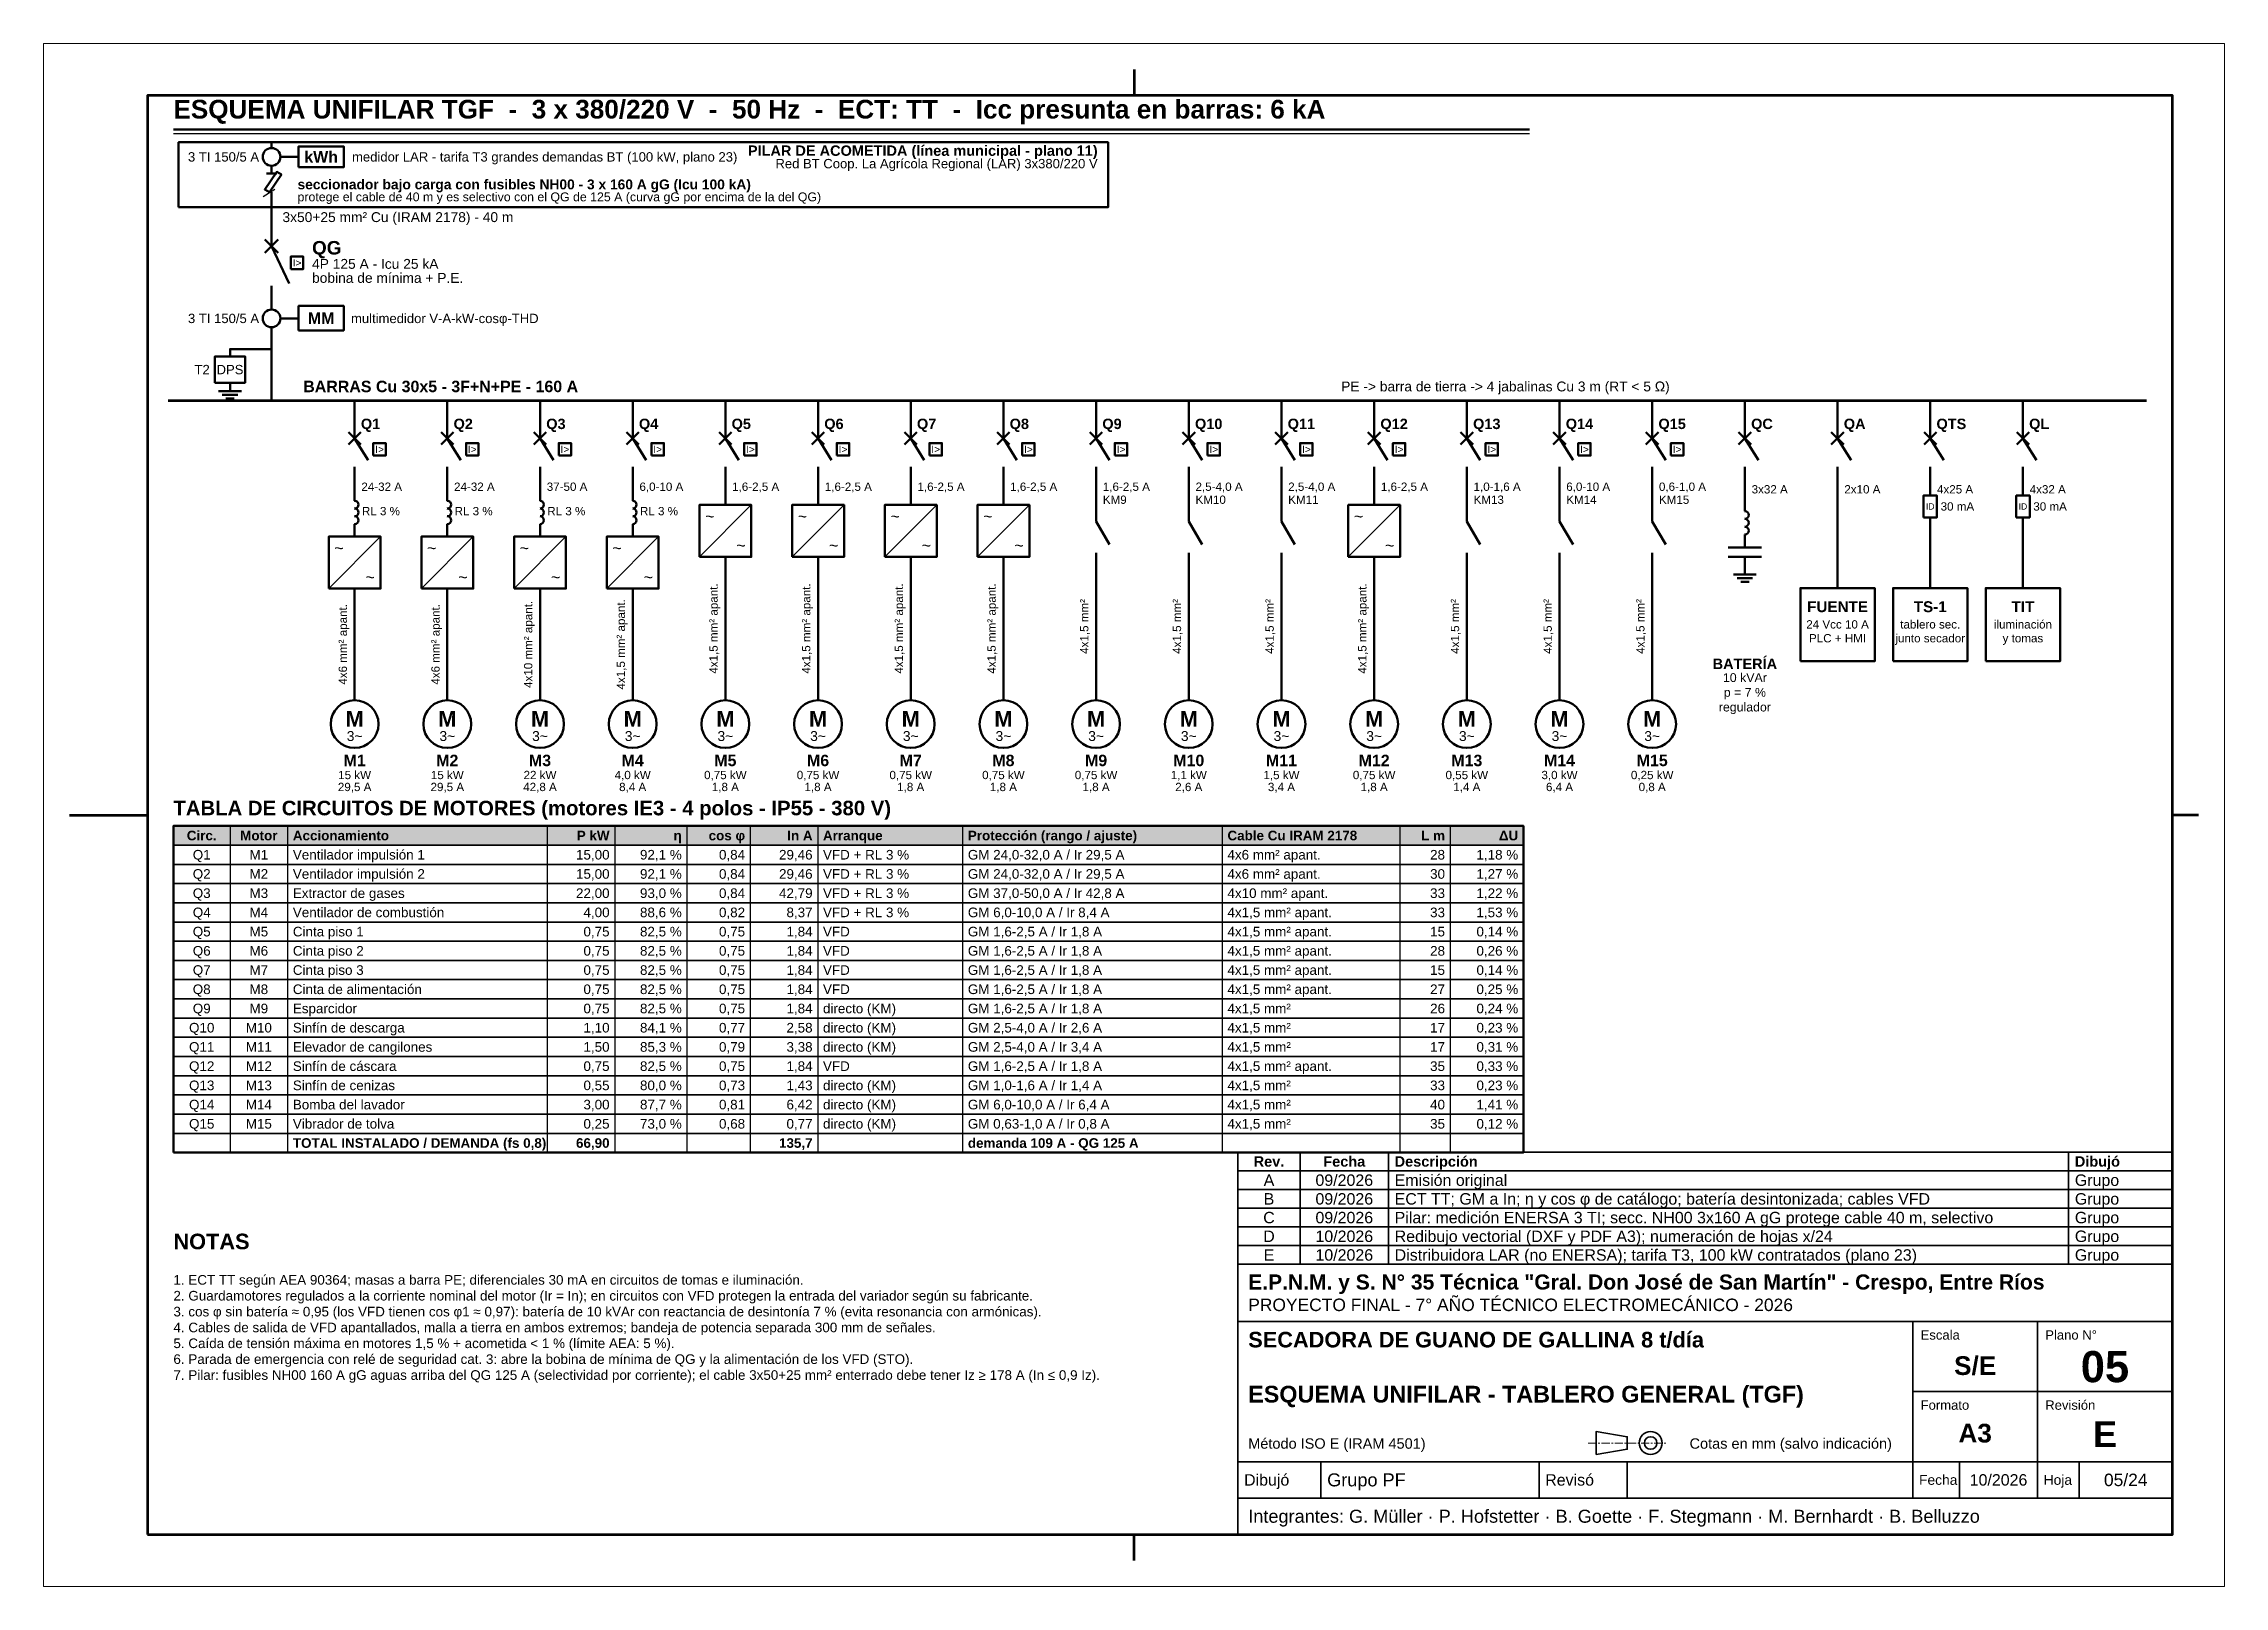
# Model space of a CAD drawing. Header units: millimetres. Extents: x 0 to 420, y 0 to 297.
import ezdxf
from ezdxf.enums import TextEntityAlignment as Align

# ---------------------------------------------------------------- set-up
doc = ezdxf.new("R2010")
doc.units = ezdxf.units.MM
doc.header["$LTSCALE"] = 0.5
doc.linetypes.add('CENTER', pattern=[5.08, 3.175, -0.635, 0.635, -0.635])
for name, color, linetype, lineweight in [('CONTORNO', 7, 'CONTINUOUS', 50), ('EJES', 1, 'CENTER', 18), ('FINO', 7, 'CONTINUOUS', 25), ('HOJA', 8, 'CONTINUOUS', 13), ('RECUADRO', 7, 'CONTINUOUS', 70), ('RELLENO', 9, 'CONTINUOUS', 13), ('ROTULO', 7, 'CONTINUOUS', 35), ('TEXTO', 7, 'CONTINUOUS', 25)]:
    doc.layers.add(name, color=color, linetype=linetype, lineweight=lineweight)
doc.styles.add('NEGRITA', font='arialbd.ttf')
doc.styles.get("Standard").update_dxf_attribs({"font": 'arial.ttf'})

msp = doc.modelspace()

# ---------------------------------------------------------------- hatches: boundary and pattern name
at = {"layer": 'RELLENO', "true_color": 0xe2e8ee}
msp.add_hatch(color=7, dxfattribs=at).paths.add_polyline_path([(25, 142.7), (285, 142.7), (285, 146.4), (25, 146.4)])

# ---------------------------------------------------------------- linework, layer by layer
at = {"layer": 'CONTORNO'}
for p, q in [((25, 280.5), (286.14, 280.5)), ((43.9, 278), (43.9, 276.9)), ((43.9, 273.5), (43.9, 272)), ((45.6, 275.2), (49.1, 275.2)), ((42.9, 272), (44.9, 272)), ((43.9, 268.4), (43.9, 258)), ((42.6, 259.3), (45.2, 256.7)), ((42.6, 256.7), (45.2, 259.3)), ((43.9, 258), (47.3, 250.8)), ((43.9, 250.4), (43.9, 245.8)), ((45.6, 244.1), (49.1, 244.1)), ((43.9, 242.4), (43.9, 228.3)), ((35.9, 231.7), (35.9, 230.1)), ((33.7, 230.1), (38.1, 230.1)), ((34.4, 229.4), (37.4, 229.4)), ((35.1, 228.7), (36.7, 228.7)), ((59.9, 228.3), (59.9, 221)), ((77.75, 228.3), (77.75, 221)), ((95.6, 228.3), (95.6, 221)), ((113.45, 228.3), (113.45, 221)), ((131.3, 228.3), (131.3, 221)), ((149.15, 228.3), (149.15, 221)), ((167, 228.3), (167, 221)), ((184.85, 228.3), (184.85, 221)), ((202.7, 228.3), (202.7, 221)), ((220.55, 228.3), (220.55, 221)), ((238.4, 228.3), (238.4, 221)), ((256.25, 228.3), (256.25, 221)), ((274.1, 228.3), (274.1, 221)), ((291.95, 228.3), (291.95, 221)), ((309.8, 228.3), (309.8, 221)), ((327.65, 228.3), (327.65, 221)), ((345.5, 228.3), (345.5, 221)), ((363.35, 228.3), (363.35, 221)), ((381.2, 228.3), (381.2, 221)), ((58.7, 222.2), (61.1, 219.8)), ((58.7, 219.8), (61.1, 222.2)), ((59.9, 221), (62.5, 216.8)), ((76.55, 222.2), (78.95, 219.8)), ((76.55, 219.8), (78.95, 222.2)), ((77.75, 221), (80.35, 216.8)), ((94.4, 222.2), (96.8, 219.8)), ((94.4, 219.8), (96.8, 222.2)), ((95.6, 221), (98.2, 216.8)), ((112.25, 222.2), (114.65, 219.8)), ((112.25, 219.8), (114.65, 222.2)), ((113.45, 221), (116.05, 216.8)), ((130.1, 222.2), (132.5, 219.8)), ((130.1, 219.8), (132.5, 222.2)), ((131.3, 221), (133.9, 216.8)), ((147.95, 222.2), (150.35, 219.8)), ((147.95, 219.8), (150.35, 222.2)), ((149.15, 221), (151.75, 216.8)), ((165.8, 222.2), (168.2, 219.8)), ((165.8, 219.8), (168.2, 222.2)), ((167, 221), (169.6, 216.8)), ((183.65, 222.2), (186.05, 219.8)), ((183.65, 219.8), (186.05, 222.2)), ((184.85, 221), (187.45, 216.8)), ((201.5, 222.2), (203.9, 219.8)), ((201.5, 219.8), (203.9, 222.2)), ((202.7, 221), (205.3, 216.8)), ((219.35, 222.2), (221.75, 219.8)), ((219.35, 219.8), (221.75, 222.2)), ((220.55, 221), (223.15, 216.8)), ((237.2, 222.2), (239.6, 219.8)), ((237.2, 219.8), (239.6, 222.2)), ((238.4, 221), (241, 216.8)), ((255.05, 222.2), (257.45, 219.8)), ((255.05, 219.8), (257.45, 222.2)), ((256.25, 221), (258.85, 216.8)), ((272.9, 222.2), (275.3, 219.8)), ((272.9, 219.8), (275.3, 222.2)), ((274.1, 221), (276.7, 216.8)), ((290.75, 222.2), (293.15, 219.8)), ((290.75, 219.8), (293.15, 222.2)), ((291.95, 221), (294.55, 216.8)), ((308.6, 222.2), (311, 219.8)), ((308.6, 219.8), (311, 222.2)), ((309.8, 221), (312.4, 216.8)), ((326.45, 222.2), (328.85, 219.8)), ((326.45, 219.8), (328.85, 222.2)), ((327.65, 221), (330.25, 216.8)), ((344.3, 222.2), (346.7, 219.8)), ((344.3, 219.8), (346.7, 222.2)), ((345.5, 221), (348.1, 216.8)), ((362.15, 222.2), (364.55, 219.8)), ((362.15, 219.8), (364.55, 222.2)), ((363.35, 221), (365.95, 216.8)), ((380, 222.2), (382.4, 219.8)), ((380, 219.8), (382.4, 222.2)), ((381.2, 221), (383.8, 216.8)), ((59.9, 215.5), (59.9, 213)), ((77.75, 215.5), (77.75, 213)), ((95.6, 215.5), (95.6, 213)), ((113.45, 215.5), (113.45, 213)), ((131.3, 215.5), (131.3, 213)), ((149.15, 215.5), (149.15, 213)), ((167, 215.5), (167, 213)), ((184.85, 215.5), (184.85, 213)), ((202.7, 215.5), (202.7, 213)), ((220.55, 215.5), (220.55, 213)), ((238.4, 215.5), (238.4, 213)), ((256.25, 215.5), (256.25, 213)), ((274.1, 215.5), (274.1, 213)), ((291.95, 215.5), (291.95, 213)), ((309.8, 215.5), (309.8, 213)), ((327.65, 215.5), (327.65, 207)), ((345.5, 215.5), (345.5, 192.2)), ((363.35, 215.5), (363.35, 210)), ((381.2, 215.5), (381.2, 210)), ((59.9, 213), (59.9, 209)), ((77.75, 213), (77.75, 209)), ((95.6, 213), (95.6, 209)), ((113.45, 213), (113.45, 209)), ((131.3, 213), (131.3, 208.2)), ((149.15, 213), (149.15, 208.2)), ((167, 213), (167, 208.2)), ((184.85, 213), (184.85, 208.2)), ((202.7, 213), (202.7, 205)), ((220.55, 213), (220.55, 205)), ((238.4, 213), (238.4, 205)), ((256.25, 213), (256.25, 208.2)), ((274.1, 213), (274.1, 205)), ((291.95, 213), (291.95, 205)), ((309.8, 213), (309.8, 205)), ((363.35, 205.8), (363.35, 192.2)), ((381.2, 205.8), (381.2, 192.2)), ((59.9, 204.5), (59.9, 202.1)), ((77.75, 204.5), (77.75, 202.1)), ((95.6, 204.5), (95.6, 202.1)), ((113.45, 204.5), (113.45, 202.1)), ((202.7, 205), (205.3, 200.6)), ((220.55, 205), (223.15, 200.6)), ((238.4, 205), (241, 200.6)), ((274.1, 205), (276.7, 200.6)), ((291.95, 205), (294.55, 200.6)), ((309.8, 205), (312.4, 200.6)), ((327.65, 202.5), (327.65, 200)), ((131.3, 198.2), (131.3, 170.6)), ((149.15, 198.2), (149.15, 170.6)), ((167, 198.2), (167, 170.6)), ((184.85, 198.2), (184.85, 170.6)), ((202.7, 199), (202.7, 170.6)), ((220.55, 199), (220.55, 170.6)), ((238.4, 199), (238.4, 170.6)), ((256.25, 198.2), (256.25, 170.6)), ((274.1, 199), (274.1, 170.6)), ((291.95, 199), (291.95, 170.6)), ((309.8, 199), (309.8, 170.6)), ((327.65, 198.2), (327.65, 196.4)), ((325.45, 194.8), (329.85, 194.8)), ((326.15, 194.1), (329.15, 194.1)), ((326.85, 193.4), (328.45, 193.4)), ((327.65, 196.4), (327.65, 194.8)), ((59.9, 192.1), (59.9, 170.6)), ((77.75, 192.1), (77.75, 170.6)), ((95.6, 192.1), (95.6, 170.6)), ((113.45, 192.1), (113.45, 170.6))]:
    msp.add_line(p, q, dxfattribs=at)
at = {"layer": 'CONTORNO', "lineweight": 100}
msp.add_line((24, 228.3), (405, 228.3), dxfattribs=at)
at = {"layer": 'CONTORNO', "lineweight": 50}
for p, q in [((324.45, 200), (330.85, 200)), ((324.45, 198.2), (330.85, 198.2))]:
    msp.add_line(p, q, dxfattribs=at)
at = {"layer": 'CONTORNO'}
for points in [[(26, 265.5), (205, 265.5), (205, 278), (26, 278)], [(49.1, 273.2), (57.8, 273.2), (57.8, 277.2), (49.1, 277.2)], [(43.5, 268.4), (45.8, 271.8), (44.9, 272.3), (42.6, 268.9)], [(47.6, 253.6), (50, 253.6), (50, 256), (47.6, 256)], [(49.1, 241.8), (57.8, 241.8), (57.8, 246.5), (49.1, 246.5)], [(33, 231.7), (38.8, 231.7), (38.8, 236.8), (33, 236.8)], [(63.5, 217.7), (65.9, 217.7), (65.9, 220.1), (63.5, 220.1)], [(81.35, 217.7), (83.75, 217.7), (83.75, 220.1), (81.35, 220.1)], [(99.2, 217.7), (101.6, 217.7), (101.6, 220.1), (99.2, 220.1)], [(117.05, 217.7), (119.45, 217.7), (119.45, 220.1), (117.05, 220.1)], [(134.9, 217.7), (137.3, 217.7), (137.3, 220.1), (134.9, 220.1)], [(152.75, 217.7), (155.15, 217.7), (155.15, 220.1), (152.75, 220.1)], [(170.6, 217.7), (173, 217.7), (173, 220.1), (170.6, 220.1)], [(188.45, 217.7), (190.85, 217.7), (190.85, 220.1), (188.45, 220.1)], [(206.3, 217.7), (208.7, 217.7), (208.7, 220.1), (206.3, 220.1)], [(224.15, 217.7), (226.55, 217.7), (226.55, 220.1), (224.15, 220.1)], [(242, 217.7), (244.4, 217.7), (244.4, 220.1), (242, 220.1)], [(259.85, 217.7), (262.25, 217.7), (262.25, 220.1), (259.85, 220.1)], [(277.7, 217.7), (280.1, 217.7), (280.1, 220.1), (277.7, 220.1)], [(295.55, 217.7), (297.95, 217.7), (297.95, 220.1), (295.55, 220.1)], [(313.4, 217.7), (315.8, 217.7), (315.8, 220.1), (313.4, 220.1)], [(362.05, 205.8), (364.65, 205.8), (364.65, 210), (362.05, 210)], [(379.9, 205.8), (382.5, 205.8), (382.5, 210), (379.9, 210)], [(126.3, 198.2), (136.3, 198.2), (136.3, 208.2), (126.3, 208.2)], [(144.15, 198.2), (154.15, 198.2), (154.15, 208.2), (144.15, 208.2)], [(162, 198.2), (172, 198.2), (172, 208.2), (162, 208.2)], [(179.85, 198.2), (189.85, 198.2), (189.85, 208.2), (179.85, 208.2)], [(251.25, 198.2), (261.25, 198.2), (261.25, 208.2), (251.25, 208.2)], [(54.9, 192.1), (64.9, 192.1), (64.9, 202.1), (54.9, 202.1)], [(72.75, 192.1), (82.75, 192.1), (82.75, 202.1), (72.75, 202.1)], [(90.6, 192.1), (100.6, 192.1), (100.6, 202.1), (90.6, 202.1)], [(108.45, 192.1), (118.45, 192.1), (118.45, 202.1), (108.45, 202.1)], [(338.35, 178.1), (352.65, 178.1), (352.65, 192.2), (338.35, 192.2)], [(356.2, 178.1), (370.5, 178.1), (370.5, 192.2), (356.2, 192.2)], [(374.05, 178.1), (388.35, 178.1), (388.35, 192.2), (374.05, 192.2)], [(25, 83.5), (285, 83.5), (285, 146.4), (25, 146.4)]]:
    msp.add_lwpolyline(points, close=True, dxfattribs=at)
msp.add_lwpolyline([(43.9, 238.2), (35.9, 238.2), (35.9, 236.8)], dxfattribs=at)
for centre, radius in [((43.9, 275.2), 1.7), ((43.9, 244.1), 1.7), ((59.9, 166), 4.6), ((77.75, 166), 4.6), ((95.6, 166), 4.6), ((113.45, 166), 4.6), ((131.3, 166), 4.6), ((149.15, 166), 4.6), ((167, 166), 4.6), ((184.85, 166), 4.6), ((202.7, 166), 4.6), ((220.55, 166), 4.6), ((238.4, 166), 4.6), ((256.25, 166), 4.6), ((274.1, 166), 4.6), ((291.95, 166), 4.6), ((309.8, 166), 4.6)]:
    msp.add_circle(centre, radius, dxfattribs=at)
for centre in [(59.9, 208.25), (59.9, 206.75), (59.9, 205.25), (77.75, 208.25), (77.75, 206.75), (77.75, 205.25), (95.6, 208.25), (95.6, 206.75), (95.6, 205.25), (113.45, 208.25), (113.45, 206.75), (113.45, 205.25), (327.65, 206.25), (327.65, 204.75), (327.65, 203.25)]:
    msp.add_arc(centre, 0.75, -90, 90, dxfattribs=at)
at = {"layer": 'EJES'}
msp.add_line((297.5, 27.6), (312.5, 27.6), dxfattribs=at)
at = {"layer": 'FINO'}
for p, q in [((25, 279.7), (286.14, 279.7)), ((42.3, 267.6), (44.5, 269)), ((126.3, 198.2), (136.3, 208.2)), ((144.15, 198.2), (154.15, 208.2)), ((162, 198.2), (172, 208.2)), ((179.85, 198.2), (189.85, 208.2)), ((251.25, 198.2), (261.25, 208.2)), ((54.9, 192.1), (64.9, 202.1)), ((72.75, 192.1), (82.75, 202.1)), ((90.6, 192.1), (100.6, 202.1)), ((108.45, 192.1), (118.45, 202.1)), ((35.9, 146.4), (35.9, 83.5)), ((47, 146.4), (47, 83.5)), ((97, 146.4), (97, 83.5)), ((110, 146.4), (110, 83.5)), ((123.9, 146.4), (123.9, 83.5)), ((136.1, 146.4), (136.1, 83.5)), ((149.1, 146.4), (149.1, 83.5)), ((177, 146.4), (177, 83.5)), ((227, 146.4), (227, 83.5)), ((261.2, 146.4), (261.2, 83.5)), ((270.9, 146.4), (270.9, 83.5))]:
    msp.add_line(p, q, dxfattribs=at)
for points in [[(25, 142.7), (285, 142.7), (285, 146.4), (25, 146.4)], [(25, 139), (285, 139), (285, 142.7), (25, 142.7)], [(25, 135.3), (285, 135.3), (285, 139), (25, 139)], [(25, 131.6), (285, 131.6), (285, 135.3), (25, 135.3)], [(25, 127.9), (285, 127.9), (285, 131.6), (25, 131.6)], [(25, 124.2), (285, 124.2), (285, 127.9), (25, 127.9)], [(25, 120.5), (285, 120.5), (285, 124.2), (25, 124.2)], [(25, 116.8), (285, 116.8), (285, 120.5), (25, 120.5)], [(25, 113.1), (285, 113.1), (285, 116.8), (25, 116.8)], [(25, 109.4), (285, 109.4), (285, 113.1), (25, 113.1)], [(25, 105.7), (285, 105.7), (285, 109.4), (25, 109.4)], [(25, 102), (285, 102), (285, 105.7), (25, 105.7)], [(25, 98.3), (285, 98.3), (285, 102), (25, 102)], [(25, 94.6), (285, 94.6), (285, 98.3), (25, 98.3)], [(25, 90.9), (285, 90.9), (285, 94.6), (25, 94.6)], [(25, 87.2), (285, 87.2), (285, 90.9), (25, 90.9)], [(25, 83.5), (285, 83.5), (285, 87.2), (25, 87.2)]]:
    msp.add_lwpolyline(points, close=True, dxfattribs=at)
at = {"layer": 'HOJA'}
msp.add_lwpolyline([(0, 0), (420, 0), (420, 297), (0, 297)], close=True, dxfattribs=at)
at = {"layer": 'RECUADRO'}
for p, q in [((210, 292), (210, 287)), ((5, 148.5), (20, 148.5)), ((415, 148.5), (410, 148.5)), ((210, 5), (210, 10))]:
    msp.add_line(p, q, dxfattribs=at)
msp.add_lwpolyline([(20, 10), (410, 10), (410, 287), (20, 287)], close=True, dxfattribs=at)
at = {"layer": 'ROTULO'}
for p, q in [((242, 80), (242, 83.6)), ((242, 76.4), (242, 80)), ((259, 80), (259, 83.6)), ((259, 76.4), (259, 80)), ((390, 80), (390, 83.6)), ((390, 76.4), (390, 80)), ((242, 72.8), (242, 76.4)), ((259, 72.8), (259, 76.4)), ((390, 72.8), (390, 76.4)), ((242, 69.2), (242, 72.8)), ((259, 69.2), (259, 72.8)), ((390, 69.2), (390, 72.8)), ((242, 65.6), (242, 69.2)), ((259, 65.6), (259, 69.2)), ((390, 65.6), (390, 69.2)), ((242, 62), (242, 65.6)), ((259, 62), (259, 65.6)), ((390, 62), (390, 65.6)), ((230, 62), (410, 62)), ((230, 10), (230, 62)), ((230, 51), (410, 51)), ((360, 24), (360, 51)), ((384, 24), (384, 51)), ((360, 37.5), (410, 37.5)), ((230, 24), (410, 24)), ((246, 17), (246, 24)), ((288, 17), (288, 24)), ((305, 17), (305, 24)), ((360, 17), (360, 24)), ((369, 17), (369, 24)), ((384, 17), (384, 24)), ((392, 17), (392, 24)), ((230, 17), (410, 17))]:
    msp.add_line(p, q, dxfattribs=at)
for points in [[(230, 80), (410, 80), (410, 83.6), (230, 83.6)], [(230, 76.4), (410, 76.4), (410, 80), (230, 80)], [(230, 72.8), (410, 72.8), (410, 76.4), (230, 76.4)], [(230, 69.2), (410, 69.2), (410, 72.8), (230, 72.8)], [(230, 65.6), (410, 65.6), (410, 69.2), (230, 69.2)], [(230, 62), (410, 62), (410, 65.6), (230, 65.6)], [(299, 25.4), (305, 26.4), (305, 28.8), (299, 29.8)]]:
    msp.add_lwpolyline(points, close=True, dxfattribs=at)
for radius in [2.2, 1.2]:
    msp.add_circle((309.5, 27.6), radius, dxfattribs=at)

# ---------------------------------------------------------------- texts
at = {"layer": 'ROTULO', "style": 'NEGRITA'}
for s, height, p in [('Rev.', 2, (236, 81.8)), ('Fecha', 2, (250.5, 81.8)), ('S/E', 3.6, (372, 42.5)), ('05', 6, (397, 42.3)), ('A3', 3.6, (372, 29.5)), ('E', 5, (397, 29.3))]:
    msp.add_text(s, height=height, dxfattribs=at).set_placement(p, align=Align.MIDDLE_CENTER)
for s, height, p in [('Descripción', 2, (260.2, 81.8)), ('Dibujó', 2, (391.2, 81.8)), ('E.P.N.M. y S. N° 35 Técnica "Gral. Don José de San Martín" - Crespo, Entre Ríos', 2.9, (232, 58.6)), ('SECADORA DE GUANO DE GALLINA 8 t/día', 3, (232, 47.5)), ('ESQUEMA UNIFILAR - TABLERO GENERAL (TGF)         ', 3.2143, (232, 37))]:
    msp.add_text(s, height=height, dxfattribs=at).set_placement(p, align=Align.MIDDLE_LEFT)
at = {"layer": 'ROTULO'}
for s, height, p in [('A', 2.2, (236, 78.2)), ('B', 2.2, (236, 74.6)), ('09/2026', 2.2, (250.5, 78.2)), ('09/2026', 2.2, (250.5, 74.6)), ('C', 2.2, (236, 71)), ('09/2026', 2.2, (250.5, 71)), ('D', 2.2, (236, 67.4)), ('10/2026', 2.2, (250.5, 67.4)), ('E', 2.2, (236, 63.8)), ('10/2026', 2.2, (250.5, 63.8)), ('10/2026', 2.2, (376.5, 20.5)), ('05/24', 2.4, (401, 20.5))]:
    msp.add_text(s, height=height, dxfattribs=at).set_placement(p, align=Align.MIDDLE_CENTER)
for s, height, p in [('Emisión original', 2.2, (260.2, 78.2)), ('ECT TT; GM a In; η y cos φ de catálogo; batería desintonizada; cables VFD', 2.2, (260.2, 74.6)), ('Grupo', 2.2, (391.2, 78.2)), ('Grupo', 2.2, (391.2, 74.6)), ('Pilar: medición ENERSA 3 TI; secc. NH00 3x160 A gG protege cable 40 m, selectivo', 2.2, (260.2, 71)), ('Grupo', 2.2, (391.2, 71)), ('Redibujo vectorial (DXF y PDF A3); numeración de hojas x/24', 2.2, (260.2, 67.4)), ('Grupo', 2.2, (391.2, 67.4)), ('Distribuidora LAR (no ENERSA); tarifa T3, 100 kW contratados (plano 23)', 2.2, (260.2, 63.8)), ('Grupo', 2.2, (391.2, 63.8)), ('PROYECTO FINAL - 7° AÑO TÉCNICO ELECTROMECÁNICO - 2026', 2.4, (232, 54.2)), ('Método ISO E (IRAM 4501)', 2, (232, 27.5)), ('Cotas en mm (salvo indicación)', 2, (317, 27.5)), ('Dibujó', 2.2, (231.2, 20.5)), ('Grupo PF', 2.5, (247.2, 20.5)), ('Revisó', 2.2, (289.2, 20.5)), ('Fecha', 1.9, (361.2, 20.5)), ('Hoja', 1.9, (385.2, 20.5)), ('Integrantes: G. Müller · P. Hofstetter · B. Goette · F. Stegmann · M. Bernhardt · B. Belluzzo', 2.5, (232, 13.5))]:
    msp.add_text(s, height=height, dxfattribs=at).set_placement(p, align=Align.MIDDLE_LEFT)
for s, p in [('Escala', (361.5, 49.3)), ('Plano N°', (385.5, 49.3)), ('Formato', (361.5, 35.8)), ('Revisión', (385.5, 35.8))]:
    msp.add_text(s, height=1.8, dxfattribs=at).set_placement(p, align=Align.TOP_LEFT)
at = {"layer": 'TEXTO', "style": 'NEGRITA'}
for s, height, p in [('ESQUEMA UNIFILAR TGF  -  3 x 380/220 V  -  50 Hz  -  ECT: TT  -  Icc presunta en barras: 6 kA', 3.6, (25, 281.5)), ('TABLA DE CIRCUITOS DE MOTORES (motores IE3 - 4 polos - IP55 - 380 V)', 2.8, (25, 147.6)), ('NOTAS', 3, (25, 64))]:
    msp.add_text(s, height=height, dxfattribs=at).set_placement(p, align=Align.BOTTOM_LEFT)
for s, height, p in [('PILAR DE ACOMETIDA (línea municipal - plano 11)', 2, (203, 276.4)), ('P kW', 1.85, (109, 144.55)), ('η', 1.85, (122.9, 144.55)), ('cos φ', 1.85, (135.1, 144.55)), ('In A', 1.85, (148.1, 144.55)), ('L m', 1.85, (269.9, 144.55)), ('ΔU', 1.85, (284, 144.55)), ('66,90', 1.85, (109, 85.35)), ('135,7', 1.85, (148.1, 85.35))]:
    msp.add_text(s, height=height, dxfattribs=at).set_placement(p, align=Align.MIDDLE_RIGHT)
at = {"layer": 'TEXTO'}
for s, height, p in [('3 TI 150/5 A', 1.8, (41.5, 275.2)), ('Red BT Coop. La Agrícola Regional (LAR) 3x380/220 V', 1.8, (203, 273.9)), ('3 TI 150/5 A', 1.8, (41.5, 244.1)), ('T2', 1.8, (32, 234.25)), ('15,00', 1.85, (109, 140.85)), ('92,1 %', 1.85, (122.9, 140.85)), ('0,84', 1.85, (135.1, 140.85)), ('29,46', 1.85, (148.1, 140.85)), ('28', 1.85, (269.9, 140.85)), ('1,18 %', 1.85, (284, 140.85)), ('22,00', 1.85, (109, 133.45)), ('15,00', 1.85, (109, 137.15)), ('92,1 %', 1.85, (122.9, 137.15)), ('93,0 %', 1.85, (122.9, 133.45)), ('0,84', 1.85, (135.1, 137.15)), ('0,84', 1.85, (135.1, 133.45)), ('42,79', 1.85, (148.1, 133.45)), ('29,46', 1.85, (148.1, 137.15)), ('30', 1.85, (269.9, 137.15)), ('33', 1.85, (269.9, 133.45)), ('1,27 %', 1.85, (284, 137.15)), ('1,22 %', 1.85, (284, 133.45)), ('4,00', 1.85, (109, 129.75)), ('88,6 %', 1.85, (122.9, 129.75)), ('0,82', 1.85, (135.1, 129.75)), ('8,37', 1.85, (148.1, 129.75)), ('33', 1.85, (269.9, 129.75)), ('1,53 %', 1.85, (284, 129.75)), ('0,75', 1.85, (109, 126.05)), ('82,5 %', 1.85, (122.9, 126.05)), ('0,75', 1.85, (135.1, 126.05)), ('1,84', 1.85, (148.1, 126.05)), ('15', 1.85, (269.9, 126.05)), ('0,14 %', 1.85, (284, 126.05)), ('0,75', 1.85, (109, 122.35)), ('82,5 %', 1.85, (122.9, 122.35)), ('0,75', 1.85, (135.1, 122.35)), ('1,84', 1.85, (148.1, 122.35)), ('28', 1.85, (269.9, 122.35)), ('0,26 %', 1.85, (284, 122.35)), ('0,75', 1.85, (109, 118.65)), ('82,5 %', 1.85, (122.9, 118.65)), ('0,75', 1.85, (135.1, 118.65)), ('1,84', 1.85, (148.1, 118.65)), ('15', 1.85, (269.9, 118.65)), ('0,14 %', 1.85, (284, 118.65)), ('0,75', 1.85, (109, 114.95)), ('82,5 %', 1.85, (122.9, 114.95)), ('0,75', 1.85, (135.1, 114.95)), ('1,84', 1.85, (148.1, 114.95)), ('27', 1.85, (269.9, 114.95)), ('0,25 %', 1.85, (284, 114.95)), ('0,75', 1.85, (109, 111.25)), ('82,5 %', 1.85, (122.9, 111.25)), ('0,75', 1.85, (135.1, 111.25)), ('1,84', 1.85, (148.1, 111.25)), ('26', 1.85, (269.9, 111.25)), ('0,24 %', 1.85, (284, 111.25)), ('1,10', 1.85, (109, 107.55)), ('84,1 %', 1.85, (122.9, 107.55)), ('0,77', 1.85, (135.1, 107.55)), ('2,58', 1.85, (148.1, 107.55)), ('17', 1.85, (269.9, 107.55)), ('0,23 %', 1.85, (284, 107.55)), ('0,75', 1.85, (109, 100.15)), ('1,50', 1.85, (109, 103.85)), ('85,3 %', 1.85, (122.9, 103.85)), ('82,5 %', 1.85, (122.9, 100.15)), ('0,79', 1.85, (135.1, 103.85)), ('0,75', 1.85, (135.1, 100.15)), ('3,38', 1.85, (148.1, 103.85)), ('1,84', 1.85, (148.1, 100.15)), ('35', 1.85, (269.9, 100.15)), ('17', 1.85, (269.9, 103.85)), ('0,31 %', 1.85, (284, 103.85)), ('0,33 %', 1.85, (284, 100.15)), ('0,55', 1.85, (109, 96.45)), ('80,0 %', 1.85, (122.9, 96.45)), ('0,73', 1.85, (135.1, 96.45)), ('1,43', 1.85, (148.1, 96.45)), ('33', 1.85, (269.9, 96.45)), ('0,23 %', 1.85, (284, 96.45)), ('3,00', 1.85, (109, 92.75)), ('87,7 %', 1.85, (122.9, 92.75)), ('0,81', 1.85, (135.1, 92.75)), ('6,42', 1.85, (148.1, 92.75)), ('40', 1.85, (269.9, 92.75)), ('1,41 %', 1.85, (284, 92.75)), ('0,25', 1.85, (109, 89.05)), ('73,0 %', 1.85, (122.9, 89.05)), ('0,68', 1.85, (135.1, 89.05)), ('0,77', 1.85, (148.1, 89.05)), ('35', 1.85, (269.9, 89.05)), ('0,12 %', 1.85, (284, 89.05))]:
    msp.add_text(s, height=height, dxfattribs=at).set_placement(p, align=Align.MIDDLE_RIGHT)
at = {"layer": 'TEXTO', "style": 'NEGRITA'}
for s, height, p in [('kWh', 2.2, (53.45, 275.2)), ('MM', 2.2, (53.45, 244.15)), ('FUENTE', 2.1, (345.5, 188.6)), ('TS-1', 2.1, (363.35, 188.6)), ('TIT', 2.1, (381.2, 188.6)), ('BATERÍA', 2, (327.65, 177.6)), ('M', 3, (59.9, 167)), ('M', 3, (77.75, 167)), ('M', 3, (95.6, 167)), ('M', 3, (113.45, 167)), ('M', 3, (131.3, 167)), ('M', 3, (149.15, 167)), ('M', 3, (167, 167)), ('M', 3, (184.85, 167)), ('M', 3, (202.7, 167)), ('M', 3, (220.55, 167)), ('M', 3, (238.4, 167)), ('M', 3, (256.25, 167)), ('M', 3, (274.1, 167)), ('M', 3, (291.95, 167)), ('M', 3, (309.8, 167)), ('M1', 2.2, (59.9, 159)), ('M2', 2.2, (77.75, 159)), ('M3', 2.2, (95.6, 159)), ('M4', 2.2, (113.45, 159)), ('M5', 2.2, (131.3, 159)), ('M6', 2.2, (149.15, 159)), ('M7', 2.2, (167, 159)), ('M8', 2.2, (184.85, 159)), ('M9', 2.2, (202.7, 159)), ('M10', 2.2, (220.55, 159)), ('M11', 2.2, (238.4, 159)), ('M12', 2.2, (256.25, 159)), ('M13', 2.2, (274.1, 159)), ('M14', 2.2, (291.95, 159)), ('M15', 2.2, (309.8, 159)), ('Circ.', 1.85, (30.45, 144.55)), ('Motor', 1.85, (41.45, 144.55))]:
    msp.add_text(s, height=height, dxfattribs=at).set_placement(p, align=Align.MIDDLE_CENTER)
at = {"layer": 'TEXTO'}
for s, height, p in [('medidor LAR - tarifa T3 grandes demandas BT (100 kW, plano 23)', 1.8, (59.4, 275.2)), ('3x50+25 mm² Cu (IRAM 2178) - 40 m', 1.9, (46, 263.6)), ('protege el cable de 40 m y es selectivo con el QG de 125 A (curva gG por encima de la del QG)', 1.7, (48.9, 267.5)), ('4P 125 A - Icu 25 kA', 1.9, (51.7, 254.6)), ('bobina de mínima + P.E.', 1.9, (51.7, 251.9)), ('multimedidor V-A-kW-cosφ-THD', 1.8, (59.2, 244.1)), ('PE -> barra de tierra -> 4 jabalinas Cu 3 m (RT < 5 Ω)', 1.9, (249.9, 231)), ('24-32 A', 1.6, (61.2, 211.7)), ('24-32 A', 1.6, (79.05, 211.7)), ('37-50 A', 1.6, (96.9, 211.7)), ('6,0-10 A', 1.6, (114.75, 211.7)), ('1,6-2,5 A', 1.6, (132.6, 211.7)), ('1,6-2,5 A', 1.6, (150.45, 211.7)), ('1,6-2,5 A', 1.6, (168.3, 211.7)), ('1,6-2,5 A', 1.6, (186.15, 211.7)), ('1,6-2,5 A', 1.6, (204, 211.7)), ('KM9', 1.6, (204, 209.2)), ('2,5-4,0 A', 1.6, (221.85, 211.7)), ('KM10', 1.6, (221.85, 209.2)), ('2,5-4,0 A', 1.6, (239.7, 211.7)), ('1,6-2,5 A', 1.6, (257.55, 211.7)), ('1,0-1,6 A', 1.6, (275.4, 211.7)), ('KM13', 1.6, (275.4, 209.2)), ('6,0-10 A', 1.6, (293.25, 211.7)), ('0,6-1,0 A', 1.6, (311.1, 211.7)), ('3x32 A', 1.6, (328.95, 211.2)), ('2x10 A', 1.6, (346.8, 211.2)), ('4x25 A', 1.6, (364.65, 211.2)), ('4x32 A', 1.6, (382.5, 211.2)), ('RL 3 %', 1.6, (61.3, 207)), ('RL 3 %', 1.6, (79.15, 207)), ('RL 3 %', 1.6, (97, 207)), ('RL 3 %', 1.6, (114.85, 207)), ('KM11', 1.6, (239.7, 209.2)), ('KM14', 1.6, (293.25, 209.2)), ('KM15', 1.6, (311.1, 209.2)), ('30 mA', 1.6, (365.35, 207.9)), ('30 mA', 1.6, (383.2, 207.9)), ('Ventilador impulsión 1', 1.85, (48, 140.85)), ('VFD + RL 3 %', 1.85, (150.1, 140.85)), ('GM 24,0-32,0 A / Ir 29,5 A', 1.85, (178, 140.85)), ('4x6 mm² apant.', 1.85, (228, 140.85)), ('Ventilador impulsión 2', 1.85, (48, 137.15)), ('Extractor de gases', 1.85, (48, 133.45)), ('VFD + RL 3 %', 1.85, (150.1, 137.15)), ('VFD + RL 3 %', 1.85, (150.1, 133.45)), ('GM 24,0-32,0 A / Ir 29,5 A', 1.85, (178, 137.15)), ('GM 37,0-50,0 A / Ir 42,8 A', 1.85, (178, 133.45)), ('4x6 mm² apant.', 1.85, (228, 137.15)), ('4x10 mm² apant.', 1.85, (228, 133.45)), ('Ventilador de combustión', 1.85, (48, 129.75)), ('VFD + RL 3 %', 1.85, (150.1, 129.75)), ('GM 6,0-10,0 A / Ir 8,4 A', 1.85, (178, 129.75)), ('4x1,5 mm² apant.', 1.85, (228, 129.75)), ('Cinta piso 1', 1.85, (48, 126.05)), ('VFD', 1.85, (150.1, 126.05)), ('GM 1,6-2,5 A / Ir 1,8 A', 1.85, (178, 126.05)), ('4x1,5 mm² apant.', 1.85, (228, 126.05)), ('Cinta piso 2', 1.85, (48, 122.35)), ('VFD', 1.85, (150.1, 122.35)), ('GM 1,6-2,5 A / Ir 1,8 A', 1.85, (178, 122.35)), ('4x1,5 mm² apant.', 1.85, (228, 122.35)), ('Cinta piso 3', 1.85, (48, 118.65)), ('VFD', 1.85, (150.1, 118.65)), ('GM 1,6-2,5 A / Ir 1,8 A', 1.85, (178, 118.65)), ('4x1,5 mm² apant.', 1.85, (228, 118.65)), ('Cinta de alimentación', 1.85, (48, 114.95)), ('VFD', 1.85, (150.1, 114.95)), ('GM 1,6-2,5 A / Ir 1,8 A', 1.85, (178, 114.95)), ('4x1,5 mm² apant.', 1.85, (228, 114.95)), ('Esparcidor', 1.85, (48, 111.25)), ('directo (KM)', 1.85, (150.1, 111.25)), ('GM 1,6-2,5 A / Ir 1,8 A', 1.85, (178, 111.25)), ('4x1,5 mm²', 1.85, (228, 111.25)), ('Sinfín de descarga', 1.85, (48, 107.55)), ('directo (KM)', 1.85, (150.1, 107.55)), ('GM 2,5-4,0 A / Ir 2,6 A', 1.85, (178, 107.55)), ('4x1,5 mm²', 1.85, (228, 107.55)), ('Sinfín de cáscara', 1.85, (48, 100.15)), ('Elevador de cangilones', 1.85, (48, 103.85)), ('VFD', 1.85, (150.1, 100.15)), ('directo (KM)', 1.85, (150.1, 103.85)), ('GM 2,5-4,0 A / Ir 3,4 A', 1.85, (178, 103.85)), ('GM 1,6-2,5 A / Ir 1,8 A', 1.85, (178, 100.15)), ('4x1,5 mm²', 1.85, (228, 103.85)), ('4x1,5 mm² apant.', 1.85, (228, 100.15)), ('Sinfín de cenizas', 1.85, (48, 96.45)), ('directo (KM)', 1.85, (150.1, 96.45)), ('GM 1,0-1,6 A / Ir 1,4 A', 1.85, (178, 96.45)), ('4x1,5 mm²', 1.85, (228, 96.45)), ('Bomba del lavador', 1.85, (48, 92.75)), ('directo (KM)', 1.85, (150.1, 92.75)), ('GM 6,0-10,0 A / Ir 6,4 A', 1.85, (178, 92.75)), ('4x1,5 mm²', 1.85, (228, 92.75)), ('Vibrador de tolva', 1.85, (48, 89.05)), ('directo (KM)', 1.85, (150.1, 89.05)), ('GM 0,63-1,0 A / Ir 0,8 A', 1.85, (178, 89.05)), ('4x1,5 mm²', 1.85, (228, 89.05))]:
    msp.add_text(s, height=height, dxfattribs=at).set_placement(p, align=Align.MIDDLE_LEFT)
at = {"layer": 'TEXTO', "style": 'NEGRITA'}
for s, height, p in [('seccionador bajo carga con fusibles NH00 - 3 x 160 A gG (Icu 100 kA)', 1.9, (48.9, 269.9)), ('QG', 2.6, (51.7, 257.7)), ('BARRAS Cu 30x5 - 3F+N+PE - 160 A', 2.2, (50, 231)), ('Q1', 2, (61.1, 223.8)), ('Q2', 2, (78.95, 223.8)), ('Q3', 2, (96.8, 223.8)), ('Q4', 2, (114.65, 223.8)), ('Q5', 2, (132.5, 223.8)), ('Q6', 2, (150.35, 223.8)), ('Q7', 2, (168.2, 223.8)), ('Q8', 2, (186.05, 223.8)), ('Q9', 2, (203.9, 223.8)), ('Q10', 2, (221.75, 223.8)), ('Q11', 2, (239.6, 223.8)), ('Q12', 2, (257.45, 223.8)), ('Q13', 2, (275.3, 223.8)), ('Q14', 2, (293.15, 223.8)), ('Q15', 2, (311, 223.8)), ('QC', 2, (328.85, 223.8)), ('QA', 2, (346.7, 223.8)), ('QTS', 2, (364.55, 223.8)), ('QL', 2, (382.4, 223.8)), ('Accionamiento', 1.85, (48, 144.55)), ('Arranque', 1.85, (150.1, 144.55)), ('Protección (rango / ajuste)', 1.85, (178, 144.55)), ('Cable Cu IRAM 2178', 1.85, (228, 144.55)), ('TOTAL INSTALADO / DEMANDA (fs 0,8)', 1.85, (48, 85.35)), ('demanda 109 A - QG 125 A', 1.85, (178, 85.35))]:
    msp.add_text(s, height=height, dxfattribs=at).set_placement(p, align=Align.MIDDLE_LEFT)
at = {"layer": 'TEXTO'}
for s, height, p in [('I>', 1.4, (48.8, 254.8)), ('DPS', 1.8, (35.9, 234.25)), ('I>', 1.4, (64.7, 218.9)), ('I>', 1.4, (82.55, 218.9)), ('I>', 1.4, (100.4, 218.9)), ('I>', 1.4, (118.25, 218.9)), ('I>', 1.4, (136.1, 218.9)), ('I>', 1.4, (153.95, 218.9)), ('I>', 1.4, (171.8, 218.9)), ('I>', 1.4, (189.65, 218.9)), ('I>', 1.4, (207.5, 218.9)), ('I>', 1.4, (225.35, 218.9)), ('I>', 1.4, (243.2, 218.9)), ('I>', 1.4, (261.05, 218.9)), ('I>', 1.4, (278.9, 218.9)), ('I>', 1.4, (296.75, 218.9)), ('I>', 1.4, (314.6, 218.9)), ('~', 2.2, (128.3, 206)), ('~', 2.2, (146.15, 206)), ('~', 2.2, (164, 206)), ('~', 2.2, (181.85, 206)), ('~', 2.2, (253.25, 206)), ('ID', 1.2, (363.35, 207.9)), ('ID', 1.2, (381.2, 207.9)), ('~', 2.2, (56.9, 199.9)), ('~', 2.2, (74.75, 199.9)), ('~', 2.2, (92.6, 199.9)), ('~', 2.2, (110.45, 199.9)), ('~', 2.2, (134.3, 200.4)), ('~', 2.2, (152.15, 200.4)), ('~', 2.2, (170, 200.4)), ('~', 2.2, (187.85, 200.4)), ('~', 2.2, (259.25, 200.4)), ('~', 2.2, (62.9, 194.3)), ('~', 2.2, (80.75, 194.3)), ('~', 2.2, (98.6, 194.3)), ('~', 2.2, (116.45, 194.3)), ('3~', 1.9, (59.9, 163.7)), ('3~', 1.9, (77.75, 163.7)), ('3~', 1.9, (95.6, 163.7)), ('3~', 1.9, (113.45, 163.7)), ('3~', 1.9, (131.3, 163.7)), ('3~', 1.9, (149.15, 163.7)), ('3~', 1.9, (167, 163.7)), ('3~', 1.9, (184.85, 163.7)), ('3~', 1.9, (202.7, 163.7)), ('3~', 1.9, (220.55, 163.7)), ('3~', 1.9, (238.4, 163.7)), ('3~', 1.9, (256.25, 163.7)), ('3~', 1.9, (274.1, 163.7)), ('3~', 1.9, (291.95, 163.7)), ('3~', 1.9, (309.8, 163.7)), ('15 kW', 1.6, (59.9, 156.2)), ('15 kW', 1.6, (77.75, 156.2)), ('22 kW', 1.6, (95.6, 156.2)), ('4,0 kW', 1.6, (113.45, 156.2)), ('0,75 kW', 1.6, (131.3, 156.2)), ('0,75 kW', 1.6, (149.15, 156.2)), ('0,75 kW', 1.6, (167, 156.2)), ('0,75 kW', 1.6, (184.85, 156.2)), ('0,75 kW', 1.6, (202.7, 156.2)), ('1,1 kW', 1.6, (220.55, 156.2)), ('1,5 kW', 1.6, (238.4, 156.2)), ('0,75 kW', 1.6, (256.25, 156.2)), ('0,55 kW', 1.6, (274.1, 156.2)), ('3,0 kW', 1.6, (291.95, 156.2)), ('0,25 kW', 1.6, (309.8, 156.2)), ('29,5 A', 1.6, (59.9, 153.9)), ('29,5 A', 1.6, (77.75, 153.9)), ('42,8 A', 1.6, (95.6, 153.9)), ('8,4 A', 1.6, (113.45, 153.9)), ('1,8 A', 1.6, (131.3, 153.9)), ('1,8 A', 1.6, (149.15, 153.9)), ('1,8 A', 1.6, (167, 153.9)), ('1,8 A', 1.6, (184.85, 153.9)), ('1,8 A', 1.6, (202.7, 153.9)), ('2,6 A', 1.6, (220.55, 153.9)), ('3,4 A', 1.6, (238.4, 153.9)), ('1,8 A', 1.6, (256.25, 153.9)), ('1,4 A', 1.6, (274.1, 153.9)), ('6,4 A', 1.6, (291.95, 153.9)), ('0,8 A', 1.6, (309.8, 153.9)), ('Q1', 1.85, (30.45, 140.85)), ('M1', 1.85, (41.45, 140.85)), ('Q2', 1.85, (30.45, 137.15)), ('Q3', 1.85, (30.45, 133.45)), ('M2', 1.85, (41.45, 137.15)), ('M3', 1.85, (41.45, 133.45)), ('Q4', 1.85, (30.45, 129.75)), ('M4', 1.85, (41.45, 129.75)), ('Q5', 1.85, (30.45, 126.05)), ('M5', 1.85, (41.45, 126.05)), ('Q6', 1.85, (30.45, 122.35)), ('M6', 1.85, (41.45, 122.35)), ('Q7', 1.85, (30.45, 118.65)), ('M7', 1.85, (41.45, 118.65)), ('Q8', 1.85, (30.45, 114.95)), ('M8', 1.85, (41.45, 114.95)), ('Q9', 1.85, (30.45, 111.25)), ('M9', 1.85, (41.45, 111.25)), ('Q10', 1.85, (30.45, 107.55)), ('M10', 1.85, (41.45, 107.55)), ('Q11', 1.85, (30.45, 103.85)), ('Q12', 1.85, (30.45, 100.15)), ('M11', 1.85, (41.45, 103.85)), ('M12', 1.85, (41.45, 100.15)), ('Q13', 1.85, (30.45, 96.45)), ('M13', 1.85, (41.45, 96.45)), ('Q14', 1.85, (30.45, 92.75)), ('M14', 1.85, (41.45, 92.75)), ('Q15', 1.85, (30.45, 89.05)), ('M15', 1.85, (41.45, 89.05))]:
    msp.add_text(s, height=height, dxfattribs=at).set_placement(p, align=Align.MIDDLE_CENTER)
for s, p in [('4x10 mm² apant.', (94.6, 181.35)), ('4x1,5 mm² apant.', (112.45, 181.35)), ('4x1,5 mm² apant.', (130.3, 184.4)), ('4x1,5 mm² apant.', (148.15, 184.4)), ('4x1,5 mm² apant.', (166, 184.4)), ('4x1,5 mm² apant.', (183.85, 184.4)), ('4x1,5 mm²', (201.7, 184.8)), ('4x1,5 mm²', (219.55, 184.8)), ('4x1,5 mm²', (237.4, 184.8)), ('4x1,5 mm² apant.', (255.25, 184.4)), ('4x1,5 mm²', (273.1, 184.8)), ('4x1,5 mm²', (290.95, 184.8)), ('4x1,5 mm²', (308.8, 184.8)), ('4x6 mm² apant.', (58.9, 181.35)), ('4x6 mm² apant.', (76.75, 181.35))]:
    msp.add_text(s, height=1.6, rotation=90, dxfattribs=at).set_placement(p, align=Align.BOTTOM_CENTER)
for s, p in [('1. ECT TT según AEA 90364; masas a barra PE; diferenciales 30 mA en circuitos de tomas e iluminación.', (25, 59.93)), ('2. Guardamotores regulados a la corriente nominal del motor (Ir = In); en circuitos con VFD protegen la entrada del variador según su fabricante.', (25, 56.88)), ('4. Cables de salida de VFD apantallados, malla a tierra en ambos extremos; bandeja de potencia separada 300 mm de señales.', (25, 50.77)), ('3. cos φ sin batería ≈ 0,95 (los VFD tienen cos φ1 ≈ 0,97): batería de 10 kVAr con reactancia de desintonía 7 % (evita resonancia con armónicas).', (25, 53.82)), ('5. Caída de tensión máxima en motores 1,5 % + acometida < 1 % (límite AEA: 5 %).', (25, 47.72)), ('6. Parada de emergencia con relé de seguridad cat. 3: abre la bobina de mínima de QG y la alimentación de los VFD (STO).', (25, 44.67)), ('7. Pilar: fusibles NH00 160 A gG aguas arriba del QG 125 A (selectividad por corriente); el cable 3x50+25 mm² enterrado debe tener Iz ≥ 178 A (In ≤ 0,9 Iz).', (25, 41.61))]:
    msp.add_text(s, height=1.85, dxfattribs=at).set_placement(p, align=Align.TOP_LEFT)
at = {"layer": 'TEXTO', "attachment_point": 2}
for s, insert, char_height in [('24 Vcc 10 A\\PPLC + HMI', (345.5, 186), 1.6), ('tablero sec.\\Pjunto secador', (363.35, 186), 1.6), ('iluminación\\Py tomas', (381.2, 186), 1.6), ('10 kVAr\\Pp = 7 %\\Pregulador', (327.65, 175.8), 1.7)]:
    msp.add_mtext(s, dxfattribs=dict(at, insert=insert, char_height=char_height))

doc.saveas('drawing.dxf')
